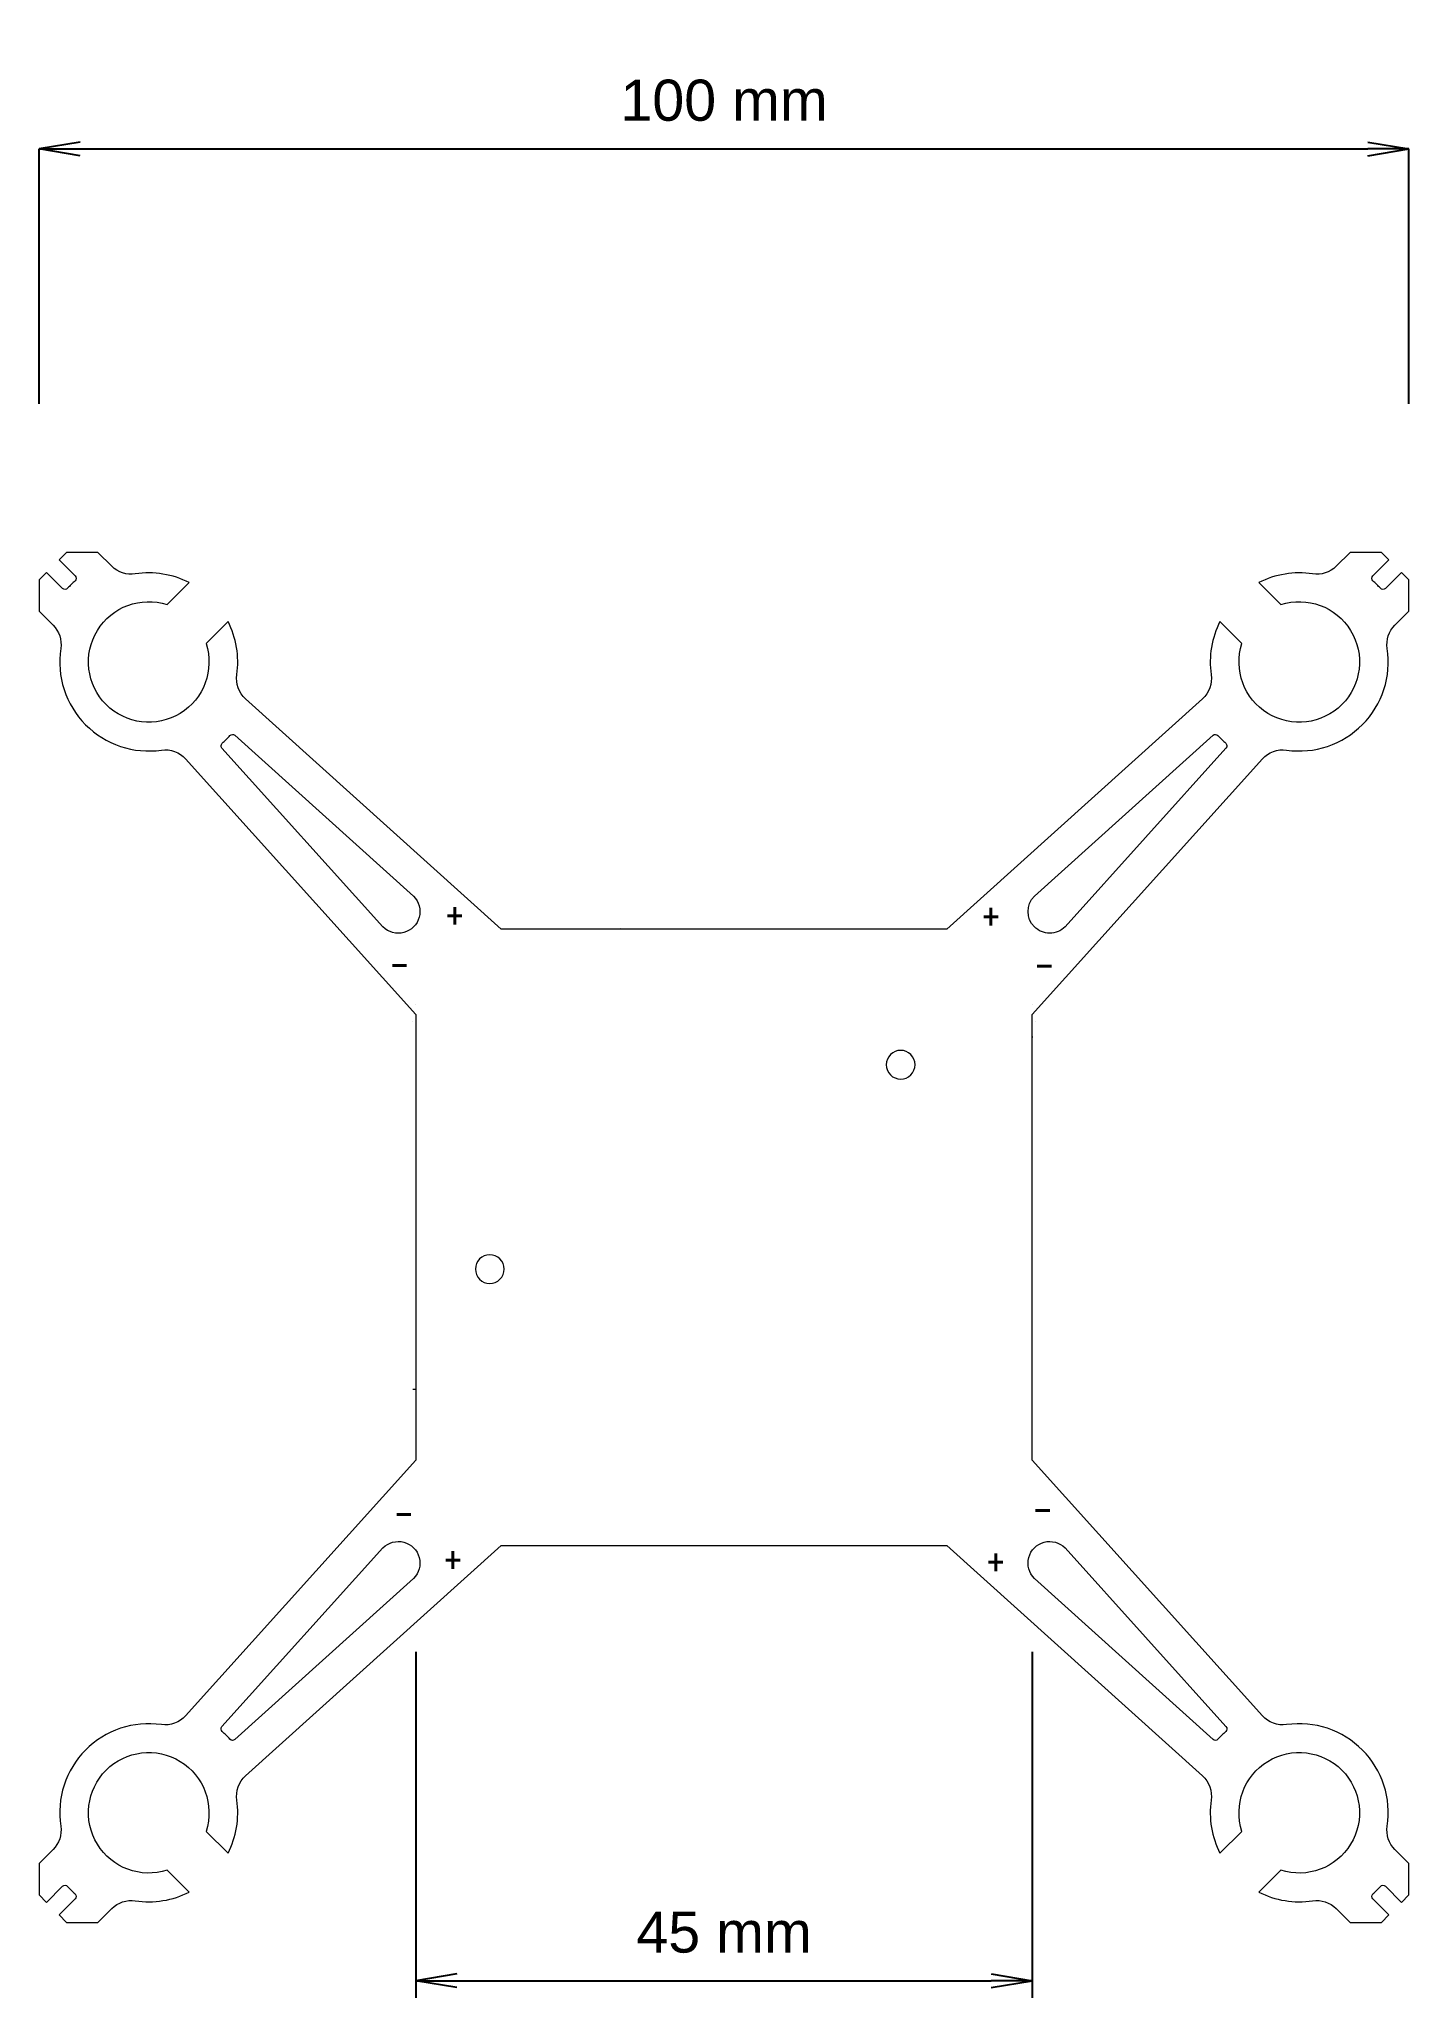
# Model space of a CAD drawing. Header units: millimetres. Extents: x 8 to 108, y 5 to 148.
import ezdxf

# ---------------------------------------------------------------- set-up
doc = ezdxf.new("R2010")
doc.units = ezdxf.units.MM
doc.layers.add('PDF4_几何图形', color=6, linetype='Continuous')
doc.layers.get('0').off()
doc.styles.get("Standard").update_dxf_attribs({"font": 'arial.ttf'})
doc.dimstyles.new('Annotative', dxfattribs={"dimscale": 0, "dimtxt": 2.5, "dimasz": 2.5, "dimexe": 1.25, "dimexo": 0.625, "dimtad": 1, "dimtxsty": 'Standard', "dimcen": 2.5, "dimadec": 0, "dimazin": 0, "dimtfac": 1, "dimtmove": 0, "dimatfit": 3, "dimfxl": 0, "dimarcsym": 0})
doc.dimstyles.new('ISO-25', dxfattribs={"dimtxt": 2.5, "dimasz": 2.5, "dimexe": 1.25, "dimexo": 0.625, "dimtad": 1, "dimtxsty": 'Standard', "dimcen": 2.5, "dimadec": 0, "dimazin": 0, "dimtfac": 1, "dimtmove": 0, "dimatfit": 3, "dimfxl": 0, "dimarcsym": 0})

# ---------------------------------------------------------------- blocks, each defined once
blk = doc.blocks.new('_Open')
at = {"color": 0, "linetype": 'ByBlock', "lineweight": -2}
for p, q in [((-1, 0.167), (0, 0)), ((-1, -0.167), (0, 0)), ((0, 0), (-1, 0))]:
    blk.add_line(p, q, dxfattribs=at)
blk = doc.blocks.new('*D1')
at = {"layer": 'Defpoints', "color": 0, "transparency": 16777216}
for p in [(36, 44.15), (81, 44.15), (81, 6.15)]:
    blk.add_point(p, dxfattribs=at)
at = {"layer": 'PDF4_几何图形', "color": 0, "lineweight": -3, "transparency": 16777216}
for p, q in [((36, 30.15), (36, 4.9)), ((81, 30.15), (81, 4.9))]:
    blk.add_line(p, q, dxfattribs=at)
at = {"layer": 'PDF4_几何图形', "color": 9, "lineweight": -3, "transparency": 16777216}
blk.add_line((39, 6.15), (78, 6.15), dxfattribs=at)
at = {"layer": 'PDF4_几何图形', "color": 9, "lineweight": -3, "transparency": 16777216, "xscale": 3, "yscale": 3, "zscale": 3, "rotation": 180}
blk.add_blockref('_Open', (36, 6.15), dxfattribs=at)
at = {"layer": 'PDF4_几何图形', "color": 9, "lineweight": -3, "transparency": 16777216, "xscale": 3, "yscale": 3, "zscale": 3}
blk.add_blockref('_Open', (81, 6.15), dxfattribs=at)
at = {"layer": 'PDF4_几何图形', "color": 0, "transparency": 16777216, "insert": (58.5, 9.68), "char_height": 3, "attachment_point": 5}
blk.add_mtext('45 mm', dxfattribs=at)
blk = doc.blocks.new('*D4')
at = {"layer": 'Defpoints', "color": 0, "transparency": 16777216}
for p in [(108.5, 139.86), (8.5, 107.26), (108.5, 107.26)]:
    blk.add_point(p, dxfattribs=at)
at = {"layer": 'PDF4_几何图形', "color": 0, "lineweight": -2, "transparency": 16777216}
for p, q in [((8.5, 121.26), (8.5, 139.86)), ((11.5, 139.86), (105.5, 139.86)), ((108.5, 121.26), (108.5, 139.86))]:
    blk.add_line(p, q, dxfattribs=at)
at = {"layer": 'PDF4_几何图形', "color": 0, "lineweight": -2, "transparency": 16777216, "xscale": 3, "yscale": 3, "zscale": 3, "rotation": 180}
blk.add_blockref('_Open', (8.5, 139.86), dxfattribs=at)
at = {"layer": 'PDF4_几何图形', "color": 0, "lineweight": -2, "transparency": 16777216, "xscale": 3, "yscale": 3, "zscale": 3}
blk.add_blockref('_Open', (108.5, 139.86), dxfattribs=at)
at = {"layer": 'PDF4_几何图形', "color": 0, "transparency": 16777216, "insert": (58.5, 143.39), "char_height": 3, "attachment_point": 5}
blk.add_mtext('100 mm', dxfattribs=at)

msp = doc.modelspace()

# ---------------------------------------------------------------- linework, layer by layer
at = {"layer": 'PDF4_几何图形', "lineweight": 5}
for points in [[(50.966, 82.939, -0.1255642), (50.846, 82.908), (42.236, 82.908), (23.571, 99.714, -0.2500924), (22.93, 101.484, 0.1550308), (22.284, 105.367), (20.682, 103.765, -0.3466757), (18.794, 98.656, -0.3466635), (13.385, 99.297, -0.3467125), (12.744, 104.706, -0.3467032), (17.853, 106.594), (19.455, 108.196, 0.1572534), (15.517, 108.834, -0.2385697), (13.802, 109.397), (12.791, 110.408), (10.496, 110.408), (9.956, 109.868), (11.129, 108.695, -0.2052837), (11.202, 108.512, -0.2049401), (11.12, 108.333, 0.0242748), (10.572, 107.784, -0.2053047), (10.393, 107.702, -0.2052707), (10.21, 107.775), (9.037, 108.949), (8.496, 108.408), (8.496, 106.114), (9.507, 105.102, -0.2386628), (10.07, 103.387, 0.5031237), (17.422, 95.973, -0.2502051), (19.191, 95.333), (35.996, 76.669), (35.996, 75.016), (35.996, 71.516)], [(81.051, 75.016), (80.996, 75.016), (80.996, 76.669), (97.801, 95.333, -0.2502362), (99.571, 95.974), (99.571, 95.974, 0.503154), (106.921, 103.387, -0.2384738), (107.484, 105.102), (108.496, 106.114), (108.496, 108.408), (107.955, 108.949), (106.782, 107.775, -0.2051659), (106.599, 107.702, -0.2050787), (106.42, 107.784, 0.0242718), (105.872, 108.333, -0.2056956), (105.789, 108.512, -0.205299), (105.863, 108.695), (107.036, 109.868), (106.495, 110.408), (104.201, 110.408), (103.19, 109.397), (103.19, 109.397, -0.2385702), (101.474, 108.834, 0.1572626), (97.537, 108.196), (99.139, 106.594, -0.3466801), (104.248, 104.706, -0.3466475), (103.607, 99.297, -0.3466485), (98.198, 98.656, -0.3466809), (96.31, 103.765), (94.708, 105.367, 0.1550739), (94.062, 101.484, -0.2501717), (93.42, 99.714), (74.756, 82.908), (50.908, 82.916)], [(35.996, 49.301), (35.996, 44.148), (19.191, 25.484, -0.2501177), (17.42, 24.843, 0.503115), (10.07, 17.43, -0.2386621), (9.507, 15.715), (8.496, 14.703), (8.496, 12.409), (9.037, 11.868), (10.21, 13.042, -0.2052868), (10.393, 13.115, -0.2053227), (10.572, 13.033, 0.024112), (11.12, 12.484, -0.2053163), (11.202, 12.305, -0.2052827), (11.129, 12.122), (9.956, 10.949), (10.496, 10.409), (12.791, 10.409), (13.802, 11.42, -0.2386618), (15.517, 11.983, 0.1572105), (19.455, 12.621), (17.853, 14.223, -0.3467284), (12.744, 16.111, -0.3467274), (13.385, 21.52, -0.3466632), (18.794, 22.161, -0.3466868), (20.682, 17.052), (22.284, 15.45, 0.1550292), (22.93, 19.333, -0.250029), (23.571, 21.104), (42.236, 37.909), (69.296, 37.909)], [(69.296, 37.909), (74.756, 37.909), (93.42, 21.104, -0.2501081), (94.062, 19.333, 0.1550724), (94.708, 15.45), (96.31, 17.052, -0.3466919), (98.198, 22.161, -0.3466482), (103.607, 21.52, -0.3466624), (104.248, 16.111, -0.3467053), (99.139, 14.223), (97.537, 12.621, 0.1572198), (101.474, 11.983, -0.2386623), (103.19, 11.42), (104.201, 10.409), (106.495, 10.409), (107.036, 10.949), (105.863, 12.122, -0.2052979), (105.789, 12.305, -0.2060723), (105.872, 12.484, 0.024109), (106.42, 13.033, -0.2050968), (106.599, 13.115, -0.2051821), (106.782, 13.042), (107.955, 11.868), (108.496, 12.409), (108.496, 14.703), (107.484, 15.715, -0.2384731), (106.921, 17.43, 0.5031283), (99.571, 24.843, -0.2501809), (97.801, 25.484), (80.996, 44.148), (80.996, 49.343)]]:
    msp.add_lwpolyline(points, format="xyb", dxfattribs=at)
at = {"layer": 'PDF4_几何图形', "color": 8, "lineweight": 0, "true_color": 0x808080}
for points in [[(10.496, 110.408), (10.497, 110.408)], [(8.496, 108.408), (8.497, 108.408)], [(108.496, 108.408), (108.496, 108.408)], [(35.996, 77.408), (35.997, 77.408)], [(80.996, 77.408), (80.996, 77.408)], [(10.496, 10.409), (10.497, 10.409)]]:
    msp.add_lwpolyline(points, dxfattribs=at)
at = {"layer": 'PDF4_几何图形', "lineweight": 5}
for points in [[(15.517, 108.834), (15.517, 108.834)], [(101.474, 108.834), (101.474, 108.834)], [(10.572, 107.784), (10.572, 107.784)], [(11.12, 108.333), (11.12, 108.333)], [(105.872, 108.333), (105.872, 108.333)], [(106.42, 107.784), (106.42, 107.784)], [(10.07, 103.387), (10.07, 103.387)], [(106.921, 103.387), (106.921, 103.387)], [(22.93, 101.484), (22.93, 101.484)], [(94.062, 101.484), (94.062, 101.484)], [(17.42, 95.974), (17.42, 95.974)], [(21.862, 96.475), (21.862, 96.475)], [(22.429, 97.042), (22.429, 97.042)], [(94.562, 97.042), (94.562, 97.042)], [(95.129, 96.475), (95.129, 96.475)], [(35.833, 85.309), (35.833, 85.309)], [(58.496, 82.908), (58.496, 82.908)], [(35.756, 76.189), (35.756, 76.189)], [(81.256, 76.189), (81.256, 76.189)], [(80.996, 49.343), (80.996, 75.016)], [(35.996, 71.516), (35.996, 49.301), (35.783, 49.301)], [(81.158, 35.508), (81.158, 35.508)], [(17.42, 24.843), (17.42, 24.843)], [(21.862, 24.342), (21.862, 24.342)], [(95.129, 24.342), (95.129, 24.342)], [(99.571, 24.843), (99.571, 24.843)], [(22.429, 23.775), (22.429, 23.775)], [(94.562, 23.775), (94.562, 23.775)], [(22.93, 19.333), (22.93, 19.333)], [(94.062, 19.333), (94.062, 19.333)], [(10.07, 17.43), (10.07, 17.43)], [(106.921, 17.43), (106.921, 17.43)], [(10.572, 13.033), (10.572, 13.033)], [(106.42, 13.033), (106.42, 13.033)], [(11.12, 12.484), (11.12, 12.484)], [(15.517, 11.983), (15.517, 11.983)], [(101.474, 11.983), (101.474, 11.983)], [(105.872, 12.484), (105.872, 12.484)]]:
    msp.add_lwpolyline(points, dxfattribs=at)
for points in [[(36.243, 83.78, -0.2679679), (35.124, 82.661, -0.26792), (33.596, 83.071), (21.844, 96.122, -0.4137631), (21.862, 96.475, 0.0251893), (22.429, 97.042, -0.4124823), (22.782, 97.06), (35.833, 85.309, -0.2679514)], [(83.396, 83.071, -0.4142485), (81.158, 83.071, -0.4140933), (81.158, 85.309), (94.21, 97.06, -0.4127842), (94.562, 97.042, 0.0250325), (95.129, 96.475, -0.4127841), (95.147, 96.122)], [(71.396, 74.058, 0.4142315), (70.346, 73.008, 0.4141848), (71.396, 71.958, 0.4142212), (72.446, 73.008, 0.4142679)], [(41.396, 59.139, 0.4142213), (40.346, 58.089, 0.4142219), (41.396, 57.038, 0.414222), (42.446, 58.089, 0.4142214)], [(35.124, 38.156, -0.267891), (36.243, 37.037, -0.2679138), (35.833, 35.508), (22.782, 23.757, -0.4124936), (22.429, 23.775, 0.0251846), (21.862, 24.342, -0.4124892), (21.844, 24.695), (33.596, 37.746, -0.2679147)], [(80.749, 37.037, -0.267895), (81.868, 38.156, -0.2679534), (83.396, 37.746), (95.147, 24.695, -0.4135119), (95.129, 24.342, 0.0250278), (94.562, 23.775, -0.4127955), (94.21, 23.757), (81.158, 35.508, -0.2679274)]]:
    msp.add_lwpolyline(points, format="xyb", close=True, dxfattribs=at)
at = {"layer": 'PDF4_几何图形', "lineweight": 40}
for points in [[(38.838, 84.518), (38.838, 83.233)], [(77.985, 84.455), (77.985, 83.169)], [(39.357, 83.876), (38.318, 83.876)], [(78.505, 83.812), (77.465, 83.812)], [(35.325, 80.256), (34.286, 80.256)], [(82.41, 80.192), (81.371, 80.192)], [(35.642, 40.188), (34.603, 40.188)], [(82.283, 40.474), (81.244, 40.474)], [(38.704, 37.497), (38.704, 36.211)], [(78.334, 37.338), (78.334, 36.052)], [(39.224, 36.854), (38.185, 36.854)], [(78.854, 36.695), (77.815, 36.695)]]:
    msp.add_lwpolyline(points, dxfattribs=at)
at = {"layer": 'PDF4_几何图形', "color": 8, "lineweight": 5, "true_color": 0x808080}
for points in [[(58.496, 82.908), (58.496, 82.908)], [(35.756, 76.189), (35.756, 76.189)], [(81.256, 76.189), (81.256, 76.189)]]:
    msp.add_lwpolyline(points, dxfattribs=at)

# ---------------------------------------------------------------- dimensions: what is measured, and where the dimension line sits
at = {"layer": 'PDF4_几何图形', "color": 9}
dim = msp.add_linear_dim(base=(108.496, 139.861), p1=(8.496, 107.261), p2=(108.496, 107.261), dimstyle='ISO-25', override={"dimtxt": 3, "dimasz": 3, "dimexe": 0, "dimexo": 14, "dimgap": 2, "dimdsep": 46, "dimpost": ' mm', "dimblk1": 'Open', "dimblk2": 'Open', "dimsah": 1, "dimdle": 0, "dimse1": 0, "dimclre": 0, "dimtofl": 1}, dxfattribs=at)
dim.commit()
dim.dimension.update_dxf_attribs({"geometry": '*D4', "text_midpoint": (58.496, 143.393)})
dim = msp.add_linear_dim(base=(80.996, 6.15), p1=(35.996, 44.148), p2=(80.996, 44.148), dimstyle='Annotative', override={"dimscale": 1, "dimtxt": 3, "dimasz": 3, "dimexo": 14, "dimgap": 2, "dimdsep": 46, "dimpost": ' mm', "dimblk1": 'Open', "dimblk2": 'Open', "dimsah": 1, "dimclrd": 9, "dimtix": 0, "dimtofl": 1, "dimtmove": 0, "dimatfit": 3, "dimlwd": 65533, "dimlwe": 65533}, dxfattribs=at)
dim.commit()
dim.dimension.update_dxf_attribs({"geometry": '*D1', "text_midpoint": (58.496, 6.15), "dimtype": 160})

doc.saveas('drawing.dxf')
